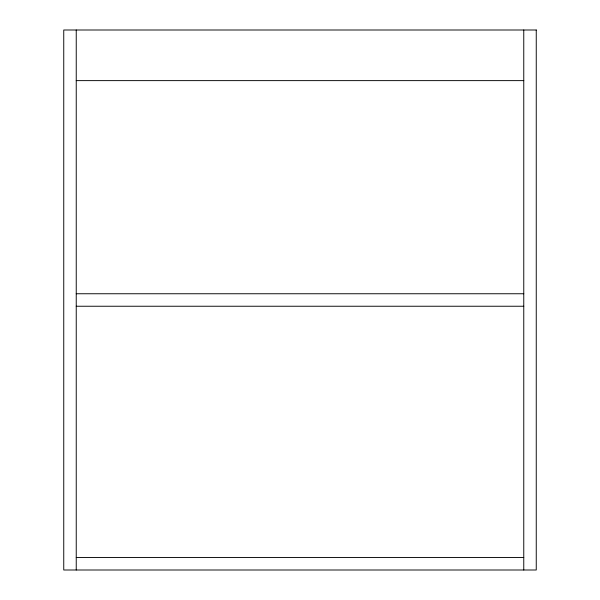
<?xml version="1.0" encoding="UTF-8"?>
<svg xmlns="http://www.w3.org/2000/svg" width="600" height="600" viewBox="0 0 600 600"><rect width="100%" height="100%" fill="white"/><g stroke="black" fill="none" stroke-linecap="round" stroke-linejoin="round"><path stroke-width="0.9" d="M76.238 80.625L523.763 80.625M76.238 293.752L523.763 293.752M76.238 306.24L523.763 306.24M76.238 557.513L523.763 557.513M523.763 30L523.763 570M76.238 30L76.238 570M536.25 30L63.75 30L63.75 570L536.25 570L536.25 30"/></g></svg>
